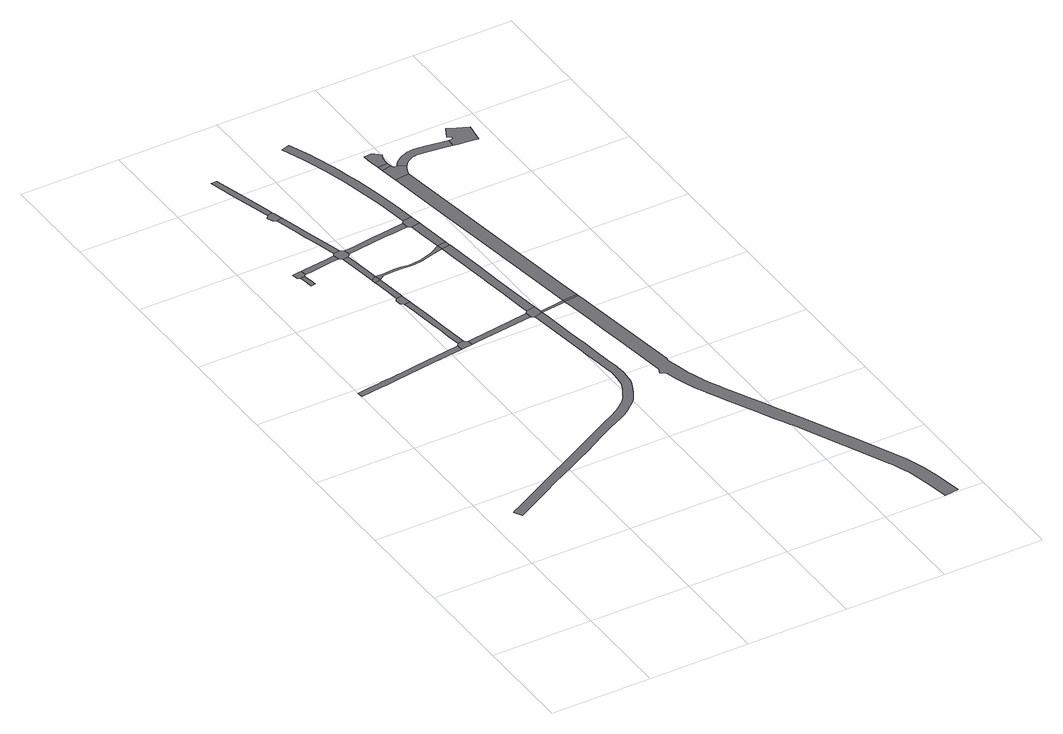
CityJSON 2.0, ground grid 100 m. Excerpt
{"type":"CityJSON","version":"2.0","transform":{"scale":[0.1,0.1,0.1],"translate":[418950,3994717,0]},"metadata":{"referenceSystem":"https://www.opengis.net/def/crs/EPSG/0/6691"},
"CityObjects":{
"road1":{"type":"Road","attributes":{"class":"9999","function":"9020","RoadStructureAttribute.sectionType":"1"},"geometry":[{"type":"MultiSurface","lod":"1","boundaries":[[[0,1,2,3,4,5,6,7,8,9,10,11,12,13,14,15,16,17,18]]]}]},
"road2":{"type":"Road","attributes":{"class":"9999","function":"9020","RoadStructureAttribute.sectionType":"1"},"geometry":[{"type":"MultiSurface","lod":"1","boundaries":[[[19,20,21,22,23,24,25,26,27,28,29,30,31,32,33,34,35,36,37,38,39,40,41,42,43,44,45,46,47,48,49,50,51,52,53,54,55,56,57,58,59,60,61,62,63,64,65,66,67,68,69,70,71,72,73,74,75,76,77,78,79,80,81,82,83,84,85,86,87,88,89,90,91,92,93,94,95,96,97,98,99,100,101]]]}]},
"road3":{"type":"Road","attributes":{"class":"9999","function":"9020","RoadStructureAttribute.sectionType":"1"},"geometry":[{"type":"MultiSurface","lod":"1","boundaries":[[[102,103,104,105,106,107,108]]]}]},
"road4":{"type":"Road","attributes":{"class":"9999","function":"9020","RoadStructureAttribute.sectionType":"4"},"geometry":[{"type":"MultiSurface","lod":"1","boundaries":[[[109,110,111,112,103,102,113]]]}]},
"road5":{"type":"Road","attributes":{"class":"9999","function":"9020","RoadStructureAttribute.sectionType":"4"},"geometry":[{"type":"MultiSurface","lod":"1","boundaries":[[[114,115,0,18,116,117]]]}]},
"road6":{"type":"Road","attributes":{"class":"9999","function":"9020","RoadStructureAttribute.sectionType":"1"},"geometry":[{"type":"MultiSurface","lod":"1","boundaries":[[[118,119,120,121,109,113,122,123,124]]]}]},
"road7":{"type":"Road","attributes":{"class":"9999","function":"9020","RoadStructureAttribute.sectionType":"1"},"geometry":[{"type":"MultiSurface","lod":"1","boundaries":[[[125,126,127,128,129,130,131,132,115,114,133,134,135,136,137]]]}]},
"road8":{"type":"Road","attributes":{"class":"9999","function":"9020","RoadStructureAttribute.sectionType":"4"},"geometry":[{"type":"MultiSurface","lod":"1","boundaries":[[[138,139,140,141,126,125]]]}]},
"road9":{"type":"Road","attributes":{"class":"9999","function":"9020","RoadStructureAttribute.sectionType":"1"},"geometry":[{"type":"MultiSurface","lod":"1","boundaries":[[[142,143,144,145,146,139,138,147,148]]]}]},
"road10":{"type":"Road","attributes":{"class":"9999","function":"9020","RoadStructureAttribute.sectionType":"4"},"geometry":[{"type":"MultiSurface","lod":"1","boundaries":[[[149,150,143,142]]]}]},
"road11":{"type":"Road","attributes":{"class":"9999","function":"9020","RoadStructureAttribute.sectionType":"1"},"geometry":[{"type":"MultiSurface","lod":"1","boundaries":[[[151,152,153,154,155,150,149,156,157]]]}]},
"road12":{"type":"Road","attributes":{"class":"9999","function":"9020","RoadStructureAttribute.sectionType":"4"},"geometry":[{"type":"MultiSurface","lod":"1","boundaries":[[[158,159,118,124,152,151,160,161]]]}]},
"road13":{"type":"Road","attributes":{"class":"9999","function":"9020","RoadStructureAttribute.sectionType":"1"},"geometry":[{"type":"MultiSurface","lod":"1","boundaries":[[[162,163,164,165,166,167,168,159,158,169,170,171]]]}]},
"road14":{"type":"Road","attributes":{"class":"9999","function":"9020","RoadStructureAttribute.sectionType":"4"},"geometry":[{"type":"MultiSurface","lod":"1","boundaries":[[[172,173,174,175,163,162,176]]]}]},
"road15":{"type":"Road","attributes":{"class":"9999","function":"9020","RoadStructureAttribute.sectionType":"1"},"geometry":[{"type":"MultiSurface","lod":"1","boundaries":[[[177,178,179,180,181,173,172,182,183]]]}]},
"road16":{"type":"Road","attributes":{"class":"9999","function":"9020","RoadStructureAttribute.sectionType":"1"},"geometry":[{"type":"MultiSurface","lod":"1","boundaries":[[[184,185,186,117,116,187,188,189]]]}]},
"road17":{"type":"Road","attributes":{"class":"9999","function":"9020","RoadStructureAttribute.sectionType":"1"},"geometry":[{"type":"MultiSurface","lod":"1","boundaries":[[[190,191,192,193,194,195,196,197,198,149,142,199,200,201,202,203,204,205,206]]]}]},
"road18":{"type":"Road","attributes":{"class":"9999","function":"9020","RoadStructureAttribute.sectionType":"1"},"geometry":[{"type":"MultiSurface","lod":"1","boundaries":[[[207,208,209,210,161,160,211,212,213,214,215]]]}]},
"road19":{"type":"Road","attributes":{"class":"9999","function":"9020","RoadStructureAttribute.sectionType":"4"},"geometry":[{"type":"MultiSurface","lod":"1","boundaries":[[[216,217,184,189,20,19,218]]]}]},
"road20":{"type":"Road","attributes":{"class":"9999","function":"9020","RoadStructureAttribute.sectionType":"1"},"geometry":[{"type":"MultiSurface","lod":"1","boundaries":[[[219,206,220,221,222,223,224,225,226,227,228,217,216,229,230,231,232,233]]]}]},
"road21":{"type":"Road","attributes":{"class":"9999","function":"9020","RoadStructureAttribute.sectionType":"1"},"geometry":[{"type":"MultiSurface","lod":"1","boundaries":[[[234,235,218,19,236,237,238]]]}]},
"road22":{"type":"Road","attributes":{"class":"9999","function":"9020","RoadStructureAttribute.sectionType":"4"},"geometry":[{"type":"MultiSurface","lod":"1","boundaries":[[[239,190,206,219,240]]]}]},
"road23":{"type":"Road","attributes":{"class":"9999","function":"9020","RoadStructureAttribute.sectionType":"1"},"geometry":[{"type":"MultiSurface","lod":"1","boundaries":[[[241,242,243,244,190,239,245,246,247]]]}]},
"road24":{"type":"Road","attributes":{"class":"9999","function":"9020","RoadStructureAttribute.sectionType":"4"},"geometry":[{"type":"MultiSurface","lod":"1","boundaries":[[[248,249,207,215,242,241,250]]]}]},
"road25":{"type":"Road","attributes":{"class":"9999","function":"9020","RoadStructureAttribute.sectionType":"1"},"geometry":[{"type":"MultiSurface","lod":"1","boundaries":[[[251,252,253,254,255,256,257,258,259,260,261,249,248,262,263,264,265,266,267,268,269,270,271]]]}]},
"road26":{"type":"Road","attributes":{"class":"9999","function":"9020","RoadStructureAttribute.sectionType":"4"},"geometry":[{"type":"MultiSurface","lod":"1","boundaries":[[[272,234,238,273]]]}]},
"road27":{"type":"Road","attributes":{"class":"9999","function":"9020","RoadStructureAttribute.sectionType":"1"},"geometry":[{"type":"MultiSurface","lod":"1","boundaries":[[[273,238,274,275,276,277,278,279,280,281,282,283,284,285,286,287,288,289,290,291,292,293,294,295,296,297,298,299,300,301,302,303,304,305,306,307,308,309,310,311,312,313,314,315,316,317,318,319,320,321,322,323,324,325,326,327,328,329,330,331,332,333,334,335,336,337,338,339,340,341,342,343,344,345,346,347,348,349,350,351,352]]]}]},
"road28":{"type":"Road","attributes":{"class":"9999","function":"9020","RoadStructureAttribute.sectionType":"1"},"geometry":[{"type":"MultiSurface","lod":"1","boundaries":[[[353,354,355,356,357,358,359,234,272,360,361,362]]]}]},
"road29":{"type":"Road","attributes":{"class":"9999","function":"9020","RoadStructureAttribute.sectionType":"1"},"geometry":[{"type":"MultiSurface","lod":"1","boundaries":[[[363,364,365,366,367]]]}]},
"road30":{"type":"Road","attributes":{"class":"9999","function":"9020","RoadStructureAttribute.sectionType":"4"},"geometry":[{"type":"MultiSurface","lod":"1","boundaries":[[[366,365,354,353,368,369,370,371,372,373,374,375,376,377,378,379,380,381]]]}]},
"road31":{"type":"Road","attributes":{"class":"9999","function":"9020","RoadStructureAttribute.sectionType":"4"},"geometry":[{"type":"MultiSurface","lod":"1","boundaries":[[[382,383,384,385,364,363,386,387,388,389,390,391,392,393,394,395,396,397,398,399,400,401,402,403]]]}]},
"road32":{"type":"Road","attributes":{"class":"9999","function":"9020","RoadStructureAttribute.sectionType":"1"},"geometry":[{"type":"MultiSurface","lod":"1","boundaries":[[[404,405,406,407,408,409,410,411,412,413,414,415,374,373,416,417,418,419,420,421,422,423,424,425,426,427,428,429,430,431,432,433,434,435]]]}]},
"road33":{"type":"Road","attributes":{"class":"9999","function":"9020","RoadStructureAttribute.sectionType":"4"},"geometry":[{"type":"MultiSurface","lod":"1","boundaries":[[[436,437,438,439,440,441,442,443,432,431,444,445,446,447,448,449,450,451]]]}]}
},
"vertices":[
[1108,4102,0],[856,4069,0],[796,4061,0],[599,4031,0],[474,4013,0],[432,4006,0],[401,4002,0],[367,3997,0],[343,3994,0],[265,3983,0],[222,3977,0],[136,3965,0],[1,3947,0],[9,3887,0],[221,3917,0],[274,3924,0],[376,3937,0],[804,4002,0],[1116,4042,0],
[2001,4148,0],[1914,4122,0],[1925,4047,0],[1965,3744,0],[1993,3545,0],[2013,3399,0],[2036,3239,0],[2054,3111,0],[2058,3069,0],[2059,3029,0],[2056,2973,0],[2052,2928,0],[2047,2897,0],[2039,2869,0],[2025,2836,0],[2012,2805,0],[1994,2773,0],[1976,2742,0],[1958,2710,0],[1943,2689,0],[1919,2662,0],[1898,2642,0],[1877,2623,0],[1847,2600,0],[1809,2571,0],[1780,2551,0],[1741,2530,0],[1598,2457,0],[1459,2381,0],[1333,2310,0],[1234,2255,0],[1175,2225,0],[1123,2198,0],[1104,2188,0],[986,2125,0],[890,2074,0],[738,1993,0],[620,1929,0],[511,1870,0],[385,1801,0],[345,1779,0],[273,1741,0],[254,1733,0],[298,1652,0],[371,1691,0],[387,1700,0],[428,1722,0],[554,1791,0],[663,1850,0],[780,1914,0],[932,1994,0],[1020,2041,0],[1029,2046,0],[1165,2119,0],[1276,2176,0],[1377,2232,0],[1503,2302,0],[1640,2377,0],[1784,2451,0],[1827,2475,0],[1862,2498,0],[1902,2528,0],[1935,2554,0],[1960,2576,0],[1984,2599,0],[2014,2633,0],[2034,2662,0],[2054,2696,0],[2073,2729,0],[2093,2766,0],[2108,2801,0],[2123,2838,0],[2135,2877,0],[2141,2918,0],[2146,2966,0],[2149,3028,0],[2148,3074,0],[2144,3122,0],[2125,3252,0],[2102,3412,0],[2082,3558,0],[2054,3756,0],[2014,4059,0],
[498,5676,0],[452,5672,0],[466,5589,0],[469,5567,0],[476,5528,0],[520,5535,0],[510,5597,0],
[511,5759,0],[497,5757,0],[418,5746,0],[426,5687,0],[516,5699,0],
[1192,4141,0],[1133,4133,0],[1232,4057,0],[1224,4117,0],
[871,5806,0],[804,5798,0],[701,5783,0],[564,5764,0],[573,5704,0],[812,5738,0],[885,5748,0],
[1093,4878,0],[1034,4870,0],[1052,4737,0],[1064,4648,0],[1085,4489,0],[1100,4383,0],[1104,4349,0],[1115,4267,0],[1163,4360,0],[1158,4399,0],[1127,4628,0],[1123,4656,0],[1095,4869,0],
[1078,4994,0],[1018,4986,0],[994,4954,0],[1002,4895,0],
[1037,5291,0],[978,5277,0],[983,5243,0],[1000,5120,0],[1009,5059,0],[1075,5015,0],[1068,5067,0],
[1027,5362,0],[972,5323,0],
[976,5731,0],[917,5724,0],[921,5694,0],[960,5407,0],[961,5395,0],[1022,5394,0],[1019,5415,0],
[955,5844,0],[894,5840,0],[1001,5763,0],[988,5822,0],
[774,6522,0],[716,6507,0],[777,6271,0],[804,6174,0],[819,6119,0],[848,6012,0],[865,5953,0],[923,5968,0],[854,6217,0],[835,6287,0],
[744,6635,0],[686,6620,0],[664,6586,0],[682,6529,0],[749,6617,0],
[568,7287,0],[508,7282,0],[581,7010,0],[658,6725,0],[677,6656,0],[735,6671,0],[639,7025,0],
[1873,4205,0],[1536,4159,0],[1282,4124,0],[1274,4063,0],[1382,4077,0],[1882,4146,0],
[1728,5466,0],[1638,5414,0],[1608,5401,0],[1493,5364,0],[1411,5353,0],[1359,5352,0],[1293,5360,0],[1218,5363,0],[1094,5352,0],[1095,5332,0],[1218,5343,0],[1291,5340,0],[1358,5332,0],[1413,5334,0],[1497,5344,0],[1615,5382,0],[1737,5408,0],
[1639,5910,0],[1391,5876,0],[1317,5866,0],[1092,5836,0],[1100,5776,0],[1269,5799,0],[1399,5817,0],[1479,5828,0],[1645,5850,0],
[1986,4250,0],[1897,4237,0],[1998,4168,0],
[1826,5421,0],[1748,5330,0],[1759,5248,0],[1779,5107,0],[1790,5024,0],[1817,4828,0],[1823,4783,0],[1852,4564,0],[1857,4528,0],[1887,4308,0],[1976,4321,0],[1946,4540,0],[1912,4795,0],[1879,5036,0],[1849,5260,0],
[2249,4204,0],[2213,4199,0],[2216,4179,0],[2240,4182,0],[2252,4184,0],
[1818,5478,0],[1823,5436,0],
[1768,5838,0],[1677,5826,0],[1697,5684,0],[1727,5478,0],[1801,5602,0],[1796,5634,0],[1776,5781,0],
[1752,5954,0],[1663,5942,0],[1753,5949,0],
[1382,7422,0],[1298,7390,0],[1385,7166,0],[1407,7101,0],[1459,6927,0],[1507,6752,0],[1517,6712,0],[1536,6632,0],[1579,6445,0],[1602,6322,0],[1624,6206,0],[1730,6105,0],[1712,6221,0],[1667,6464,0],[1624,6653,0],[1594,6774,0],[1566,6880,0],[1546,6952,0],[1493,7128,0],[1485,7151,0],[1470,7197,0],
[2396,4226,0],[2399,4206,0],
[2255,4164,0],[2256,4161,0],[2285,3987,0],[2305,3840,0],[2332,3656,0],[2364,3424,0],[2422,3032,0],[2441,2907,0],[2417,2850,0],[2466,2819,0],[2487,2741,0],[2502,2688,0],[2513,2651,0],[2527,2611,0],[2538,2580,0],[2552,2541,0],[2565,2511,0],[2580,2474,0],[2602,2424,0],[2632,2355,0],[2659,2301,0],[2703,2211,0],[2740,2133,0],[2789,2038,0],[2845,1923,0],[2888,1832,0],[2929,1745,0],[2966,1677,0],[3000,1607,0],[3011,1585,0],[3244,1096,0],[3442,665,0],[3445,659,0],[3465,611,0],[3487,560,0],[3525,459,0],[3535,427,0],[3574,247,0],[3613,41,0],[3617,4,0],[3756,20,0],[3751,62,0],[3712,275,0],[3671,458,0],[3631,578,0],[3601,651,0],[3596,663,0],[3367,1154,0],[3355,1179,0],[3336,1219,0],[3134,1644,0],[3117,1682,0],[3073,1765,0],[3070,1773,0],[3056,1804,0],[3015,1892,0],[2971,1984,0],[2915,2100,0],[2865,2195,0],[2828,2272,0],[2784,2363,0],[2759,2414,0],[2731,2479,0],[2709,2529,0],[2694,2564,0],[2683,2592,0],[2669,2628,0],[2659,2657,0],[2647,2694,0],[2636,2728,0],[2622,2778,0],[2602,2855,0],[2591,2897,0],[2578,2962,0],[2578,3010,0],[2420,4066,0],[2416,4094,0],[2402,4185,0],[2399,4205,0],
[2062,6515,0],[1917,6494,0],[1981,6050,0],[1985,6024,0],[2051,5568,0],[2065,5470,0],[2221,4403,0],[2366,4426,0],[2196,5592,0],[2192,5622,0],
[1983,6748,0],[1882,6734,0],[1890,6681,0],[1989,6695,0],[1988,6707,0],
[2063,6518,0],[2065,6526,0],[2071,6543,0],[2090,6592,0],[2103,6615,0],[2110,6626,0],[2040,6674,0],[2034,6669,0],[2024,6665,0],[2018,6665,0],[2012,6665,0],[2005,6666,0],[2000,6671,0],[1996,6679,0],
[1935,6936,0],[1860,6932,0],[1863,6868,0],[1876,6775,0],[1983,6766,0],[1982,6788,0],[1983,6802,0],[1987,6821,0],[1992,6840,0],[1997,6854,0],[2001,6862,0],[2010,6876,0],[2011,6877,0],[1958,6928,0],[1955,6927,0],[1951,6927,0],[1948,6927,0],[1943,6928,0],[1941,6928,0],[1938,6930,0],[1937,6932,0],[1936,6933,0],
[2284,6805,0],[2258,6803,0],[2238,6801,0],[2219,6798,0],[2196,6792,0],[2178,6786,0],[2153,6775,0],[2130,6762,0],[2112,6749,0],[2091,6732,0],[2072,6716,0],[2057,6698,0],[2124,6646,0],[2133,6655,0],[2146,6667,0],[2163,6681,0],[2175,6689,0],[2192,6699,0],[2209,6706,0],[2221,6710,0],[2238,6715,0],[2250,6717,0],[2265,6719,0],[2284,6720,0],[2324,6717,0],[2389,6708,0],[2533,6688,0],[2607,6678,0],[2618,6762,0],[2545,6773,0],[2401,6793,0],[2332,6802,0],
[2685,6925,0],[2632,6818,0],[2664,6795,0],[2667,6790,0],[2667,6782,0],[2663,6770,0],[2657,6764,0],[2648,6762,0],[2655,6671,0],[2792,6654,0],[2856,6645,0],[2881,6837,0],[2827,6861,0],[2782,6880,0],[2778,6882,0],[2727,6904,0]
]}
